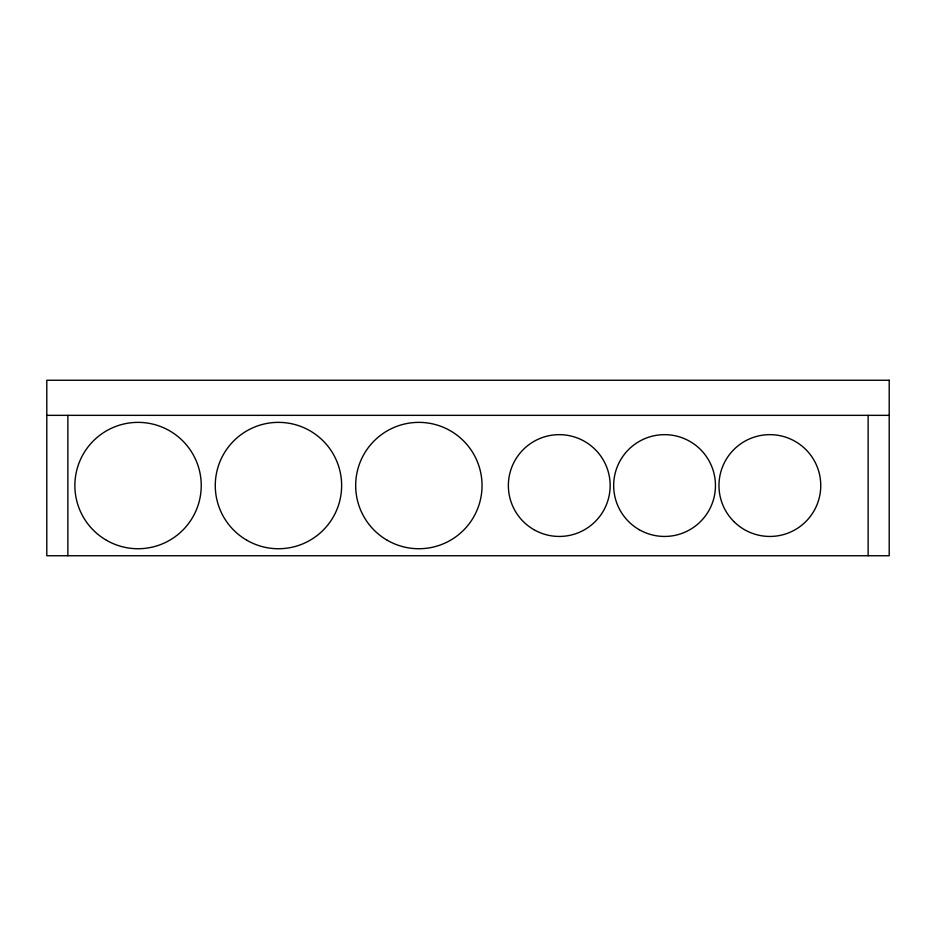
<?xml version="1.0" encoding="UTF-8"?>
<svg xmlns="http://www.w3.org/2000/svg" width="936" height="936" viewBox="0 0 936 936"><rect width="100%" height="100%" fill="white"/><g stroke="black" fill="none" stroke-linecap="round" stroke-linejoin="round"><path stroke-width="1.4" d="M46.8 415.35L889.2 415.35M868.14 415.35L868.14 555.75M67.86 415.35L67.86 555.75M889.2 380.25L46.8 380.25L46.8 555.75L889.2 555.75L889.2 380.25M106.47 540.271A63.18 63.18 0 0 0 201.24 485.55A63.18 63.18 0 0 0 106.47 430.829A63.18 63.18 0 0 0 106.47 540.271M246.87 540.271A63.18 63.18 0 0 0 341.64 485.55A63.18 63.18 0 0 0 246.87 430.829A63.18 63.18 0 0 0 246.87 540.271M387.27 540.271A63.18 63.18 0 0 0 482.04 485.55A63.18 63.18 0 0 0 387.27 430.829A63.18 63.18 0 0 0 387.27 540.271M533.812 529.624A50.895 50.895 0 0 0 610.155 485.55A50.895 50.895 0 0 0 533.812 441.476A50.895 50.895 0 0 0 533.812 529.624M639.112 529.624A50.895 50.895 0 0 0 715.455 485.55A50.895 50.895 0 0 0 639.112 441.476A50.895 50.895 0 0 0 639.112 529.624M733.871 521.539A50.895 50.895 0 0 0 819.023 498.724A50.895 50.895 0 0 0 756.686 436.387A50.895 50.895 0 0 0 733.871 521.539"/></g></svg>
